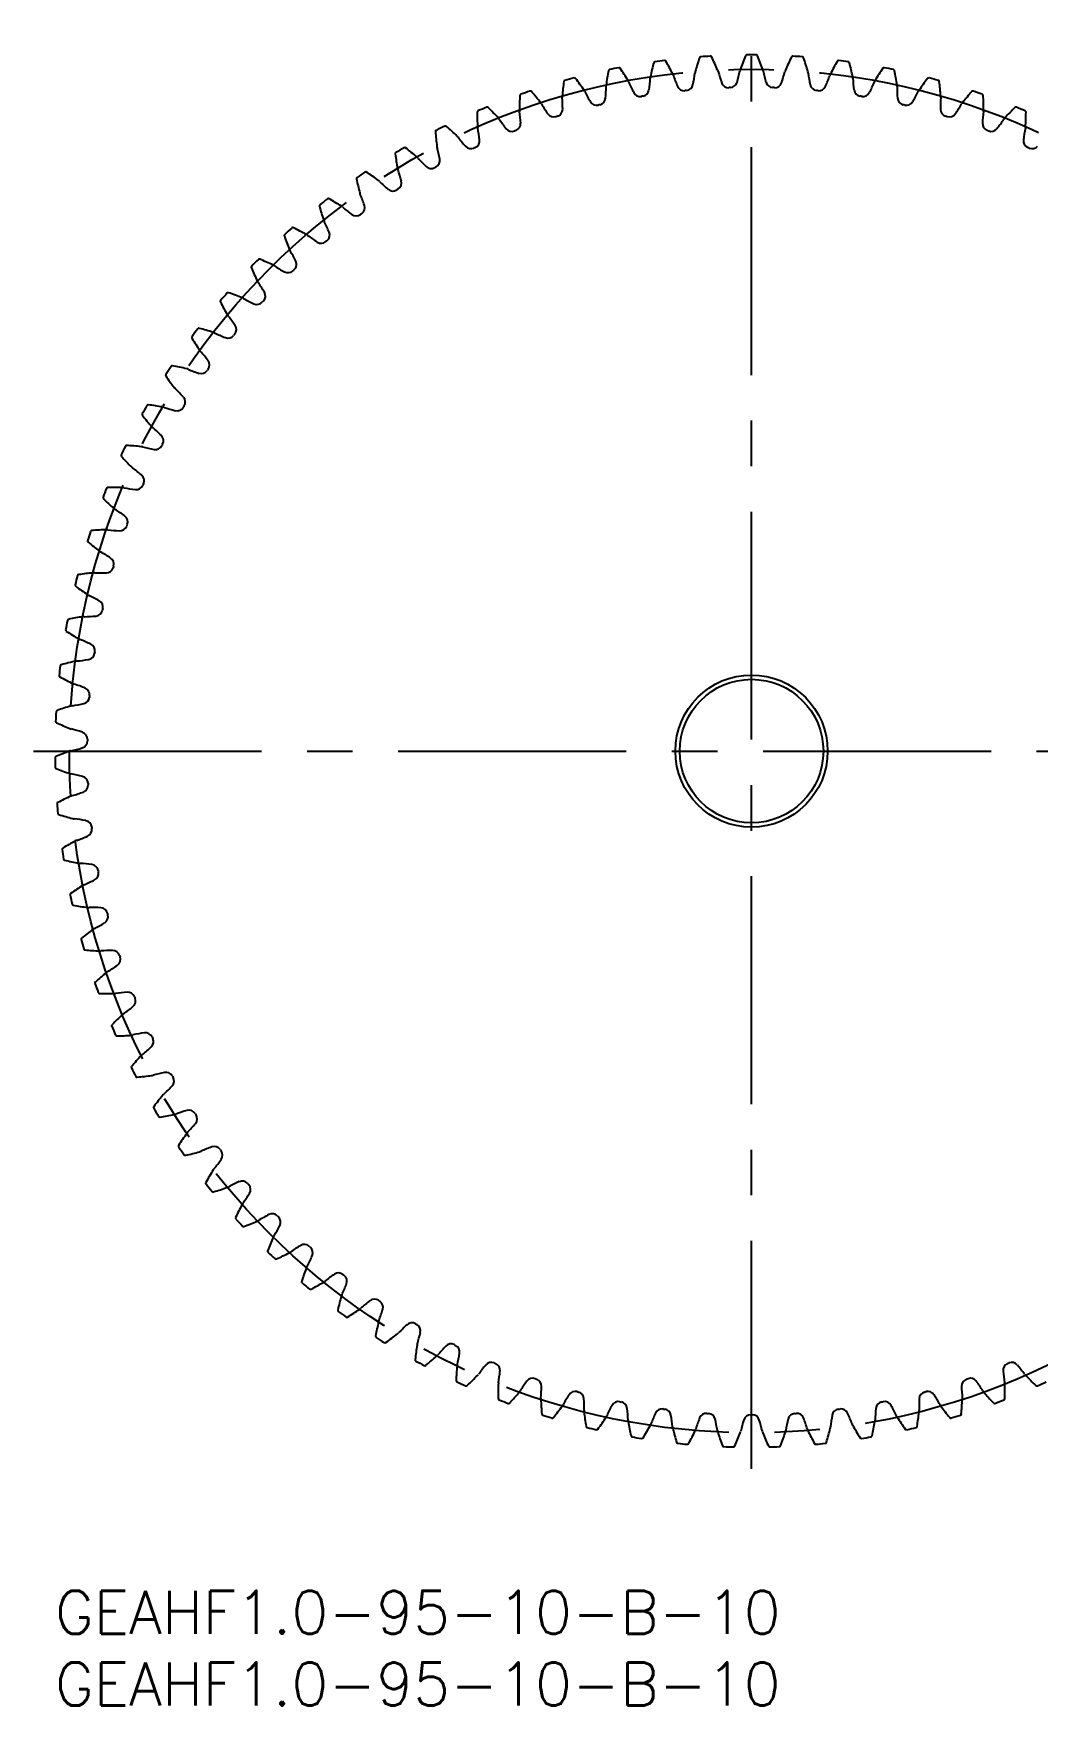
# Model space of a CAD drawing. Extents: x -2 to 138, y -8 to 108.
# Drawn here: x -1.5 to 68.4, y -8 to 108.5 of the extents above; entities that cross this region are included whole.
import ezdxf

# ---------------------------------------------------------------- set-up
doc = ezdxf.new("R2010")
doc.units = 0
doc.header["$LTSCALE"] = 0.5
doc.linetypes.add('CENTER', pattern=[50.8, 31.75, -6.35, 6.35, -6.35])
for name, color, linetype in [('MSM_CENTER', 1, 'CENTER'), ('MSM_CONTINUOUS', 7, 'CONTINUOUS'), ('MSM_PART_NUMBER', 7, 'CONTINUOUS')]:
    doc.layers.add(name, color=color, linetype=linetype)
doc.styles.get("Standard").update_dxf_attribs({"font": 'txt.shx', "height": 2, "bigfont": 'bigfont.shx'})

# ---------------------------------------------------------------- blocks, each defined once
blk = doc.blocks.new('*U3')
at = {"layer": 'MSM_PART_NUMBER'}
blk.add_text('GEAHF1.0-95-10-B-10', height=3, dxfattribs=at).set_placement((0, -8))
blk = doc.blocks.new('*U4')
at = {"layer": 'MSM_PART_NUMBER'}
blk.add_text('GEAHF1.0-95-10-B-10', height=3, dxfattribs=at).set_placement((0, -3))

msp = doc.modelspace()

# ---------------------------------------------------------------- linework, layer by layer
at = {"layer": 'MSM_CENTER'}
for p, q in [((48.5, 8.5), (48.5, 108.5)), ((-1.5, 58.5), (98.5, 58.5))]:
    msp.add_line(p, q, dxfattribs=at)
msp.add_circle((48.5, 58.5), 47.5, dxfattribs=at)
at = {"layer": 'MSM_CONTINUOUS'}
for radius in [5.3, 5]:
    msp.add_circle((48.5, 58.5), radius, dxfattribs=at)
for centre, radius, start, end in [((48.5, 58.5), 48.5, 100.9742, 101.7626), ((39.29, 106.01), 0.1, 34.0777, 100.9737), ((26.25, 97.2), 15.83, 30.4211, 34.0777), ((56.97, 102.33), 15.83, 164.8697, 168.5263), ((41.79, 106.43), 0.1, 97.9732, 164.8697), ((48.5, 58.5), 48.5, 97.1847, 97.9732), ((42.45, 106.52), 0.1, 30.2882, 97.1847), ((28.86, 98.58), 15.83, 26.6316, 30.2882), ((59.85, 101.67), 15.83, 161.0802, 164.7368), ((44.97, 106.77), 0.1, 94.1837, 161.0802), ((48.5, 58.5), 48.5, 93.3952, 94.1837), ((45.63, 106.82), 0.1, 26.4987, 93.3952), ((31.55, 99.8), 15.83, 22.8421, 26.4987), ((62.68, 100.82), 15.83, 157.2908, 160.9474), ((48.17, 106.9), 0.1, 90.3942, 157.2908), ((48.5, 58.5), 48.5, 89.6058, 90.3942), ((48.83, 106.9), 0.1, 22.7092, 89.6052), ((34.32, 100.82), 15.83, 19.0526, 22.7092), ((65.45, 99.8), 15.83, 153.5013, 157.1579), ((51.37, 106.82), 0.1, 86.6047, 153.5013), ((48.5, 58.5), 48.5, 85.8163, 86.6048), ((52.03, 106.77), 0.1, 18.9197, 85.8163), ((37.15, 101.67), 15.83, 15.2632, 18.9198), ((68.14, 98.58), 15.83, 149.7118, 153.3684), ((54.55, 106.52), 0.1, 82.8153, 149.7118), ((48.5, 58.5), 48.5, 82.0268, 82.8153), ((55.21, 106.43), 0.1, 15.1302, 82.0268), ((40.03, 102.33), 15.83, 11.4737, 15.1303), ((70.75, 97.2), 15.83, 145.9223, 149.5789), ((57.71, 106.01), 0.1, 79.0258, 145.9223), ((48.5, 58.5), 48.5, 78.2374, 79.0258), ((51.12, 103.06), 15.83, 172.4487, 176.1053), ((35.52, 105.13), 0.1, 105.5521, 172.4487), ((48.5, 58.5), 48.5, 104.7637, 105.5521), ((36.17, 105.3), 0.1, 37.8671, 104.7631), ((23.75, 95.64), 15.83, 34.2105, 37.8671), ((39.19, 104.8), 0.831, 172.3154, 179.5661), ((54.06, 102.79), 15.83, 168.6592, 172.3158), ((38.63, 105.88), 0.1, 101.7626, 168.6592), ((39.19, 104.8), 0.831, 23.1708, 30.4214), ((53.39, 110.87), 14.62, 203.1704, 206.3759), ((26.87, 106.45), 14.62, 352.5714, 355.777), ((42.27, 105.31), 0.831, 168.5259, 175.7766), ((42.27, 105.31), 0.831, 19.3813, 26.632), ((56.84, 110.44), 14.62, 199.3809, 202.5865), ((43.93, 105.03), 0.5, 275.6107, 348.782), ((30.08, 107.77), 14.62, 348.782, 351.9875), ((45.38, 105.62), 0.831, 164.7365, 171.9871), ((45.38, 105.62), 0.831, 15.5918, 22.8425), ((60.26, 109.77), 14.62, 195.5915, 198.797), ((46.89, 105.22), 0.5, 198.797, 271.9683), ((47.01, 105.23), 0.5, 271.8213, 344.9925), ((33.38, 108.88), 14.62, 344.9925, 348.198), ((48.5, 105.72), 0.831, 160.947, 168.1977), ((48.5, 105.72), 0.831, 11.8023, 19.053), ((63.62, 108.88), 14.62, 191.802, 195.0075), ((49.99, 105.23), 0.5, 195.0075, 268.1787), ((50.11, 105.22), 0.5, 268.0318, 341.203), ((36.74, 109.77), 14.62, 341.203, 344.4085), ((51.62, 105.62), 0.831, 157.1575, 164.4082), ((51.62, 105.62), 0.831, 8.0129, 15.2635), ((66.92, 107.77), 14.62, 188.0125, 191.218), ((53.07, 105.03), 0.5, 191.218, 264.3892), ((40.16, 110.44), 14.62, 337.4135, 340.6191), ((54.73, 105.31), 0.831, 153.368, 160.6187), ((54.73, 105.31), 0.831, 4.2234, 11.4741), ((70.13, 106.45), 14.62, 184.223, 187.4286), ((43.61, 110.87), 14.62, 333.6241, 336.8296), ((57.81, 104.8), 0.831, 149.5786, 156.8292), ((58.37, 105.88), 0.1, 11.3408, 78.2374), ((42.94, 102.79), 15.83, 7.6842, 11.3408), ((57.81, 104.8), 0.831, 0.4339, 7.6846), ((73.25, 95.64), 15.83, 142.1329, 145.7895), ((60.83, 105.3), 0.1, 75.2363, 142.1329), ((48.5, 58.5), 48.5, 74.4479, 75.2363), ((61.48, 105.13), 0.1, 7.5513, 74.4473), ((45.88, 103.06), 15.83, 3.8947, 7.5513), ((48.17, 103.14), 15.83, 176.2381, 179.8947), ((32.47, 104.17), 0.1, 109.3416, 176.2381), ((48.5, 58.5), 48.5, 108.5531, 109.3416), ((33.1, 104.38), 0.1, 41.6566, 108.5526), ((21.34, 93.93), 15.83, 38, 41.6566), ((36.15, 104.08), 0.831, 176.1049, 183.3555), ((20.73, 103.18), 14.62, 0.1504, 3.3559), ((36.15, 104.08), 0.831, 26.9602, 34.2109), ((49.92, 111.08), 14.62, 206.9599, 210.1654), ((37.72, 103.99), 0.5, 210.1654, 283.3367), ((37.83, 104.02), 0.5, 283.1896, 356.3609), ((23.75, 104.91), 14.62, 356.3609, 359.5664), ((40.75, 104.6), 0.5, 206.3759, 279.5472), ((48.5, 58.5), 46.25, 99.4002, 99.5472), ((40.86, 104.62), 0.5, 279.4001, 352.5714), ((43.81, 105.01), 0.5, 202.5865, 275.7577), ((48.5, 58.5), 46.25, 95.6107, 95.7577), ((48.5, 58.5), 46.25, 91.8213, 91.9682), ((48.5, 58.5), 46.25, 88.0318, 88.1787), ((48.5, 58.5), 46.25, 84.2423, 84.3893), ((53.19, 105.01), 0.5, 264.2423, 337.4135), ((56.14, 104.62), 0.5, 187.4286, 260.5998), ((48.5, 58.5), 46.25, 80.4528, 80.5998), ((56.25, 104.6), 0.5, 260.4528, 333.6241), ((73.25, 104.91), 14.62, 180.4336, 183.6391), ((59.17, 104.02), 0.5, 183.6391, 256.8103), ((59.28, 103.99), 0.5, 256.6634, 329.8346), ((47.08, 111.08), 14.62, 329.8346, 333.0401), ((60.85, 104.08), 0.831, 145.7891, 153.0398), ((76.27, 103.18), 14.62, 176.6441, 179.8496), ((60.85, 104.08), 0.831, 356.6445, 3.8951), ((75.66, 93.93), 15.83, 138.3434, 142), ((63.9, 104.38), 0.1, 71.4469, 138.3434), ((48.5, 58.5), 48.5, 70.6584, 71.4469), ((64.53, 104.17), 0.1, 3.7618, 70.6579), ((48.83, 103.14), 15.83, 0.1053, 3.7619), ((29.49, 103.01), 0.1, 113.1311, 180.0276), ((45.22, 103.02), 15.83, 180.0276, 183.6842), ((48.5, 58.5), 48.5, 112.3426, 113.1311), ((30.1, 103.27), 0.1, 45.4461, 112.3426), ((19.06, 92.06), 15.83, 41.7895, 45.4461), ((30.25, 102.05), 0.831, 34.5392, 41.7898), ((42.97, 110.81), 14.62, 214.5388, 217.7443), ((33.17, 103.16), 0.831, 179.8944, 187.145), ((17.84, 101.24), 14.62, 3.9399, 7.1454), ((33.17, 103.16), 0.831, 30.7497, 38.0004), ((46.44, 111.06), 14.62, 210.7493, 213.9549), ((34.73, 103.18), 0.5, 213.9549, 287.1261), ((48.5, 58.5), 46.25, 106.9792, 107.1261), ((34.85, 103.21), 0.5, 286.9791, 0.1504), ((48.5, 58.5), 46.25, 103.1897, 103.3366), ((48.5, 58.5), 46.25, 76.6634, 76.8103), ((62.15, 103.21), 0.5, 179.8496, 253.0208), ((48.5, 58.5), 46.25, 72.8739, 73.0208), ((62.27, 103.18), 0.5, 252.8739, 326.0451), ((50.56, 111.06), 14.62, 326.0451, 329.2507), ((63.83, 103.16), 0.831, 141.9996, 149.2503), ((79.16, 101.24), 14.62, 172.8546, 176.0601), ((63.83, 103.16), 0.831, 352.855, 0.1056), ((54.03, 110.81), 14.62, 322.2557, 325.4612), ((66.75, 102.05), 0.831, 138.2102, 145.4608), ((77.94, 92.06), 15.83, 134.5539, 138.2105), ((66.9, 103.27), 0.1, 67.6574, 134.5539), ((48.5, 58.5), 48.5, 66.8689, 67.6574), ((67.51, 103.01), 0.1, 359.9723, 66.8684), ((51.78, 103.02), 15.83, 356.3158, 359.9724), ((26.59, 101.66), 0.1, 116.9205, 183.8171), ((42.29, 102.7), 15.83, 183.8171, 187.4737), ((48.5, 58.5), 48.5, 116.1321, 116.9205), ((27.18, 101.95), 0.1, 49.2355, 116.1321), ((16.91, 90.04), 15.83, 45.5789, 49.2355), ((30.25, 102.05), 0.831, 183.6838, 190.9345), ((15.08, 99.12), 14.62, 7.7293, 10.9349), ((31.81, 102.17), 0.5, 217.7443, 290.9156), ((48.5, 58.5), 46.25, 110.7686, 110.9156), ((31.92, 102.21), 0.5, 290.7686, 3.9399), ((65.08, 102.21), 0.5, 176.0601, 249.2313), ((48.5, 58.5), 46.25, 69.0844, 69.2314), ((65.19, 102.17), 0.5, 249.0844, 322.2557), ((81.92, 99.12), 14.62, 169.0651, 172.2707), ((66.75, 102.05), 0.831, 349.0655, 356.3162), ((23.78, 100.11), 0.1, 120.71, 187.6066), ((48.5, 58.5), 48.5, 119.9216, 120.71), ((24.36, 100.45), 0.1, 53.025, 119.9216), ((14.89, 87.88), 15.83, 49.3684, 53.025), ((27.41, 100.75), 0.831, 187.4733, 194.724), ((12.47, 96.83), 14.62, 11.5188, 14.7243), ((27.41, 100.75), 0.831, 38.3287, 45.5793), ((39.53, 110.33), 14.62, 218.3283, 221.5338), ((28.96, 100.97), 0.5, 221.5338, 294.7051), ((48.5, 58.5), 46.25, 114.5581, 114.705), ((29.07, 101.02), 0.5, 294.558, 7.7293), ((67.93, 101.02), 0.5, 172.2707, 245.4419), ((48.5, 58.5), 46.25, 65.295, 65.4419), ((68.04, 100.97), 0.5, 245.295, 318.4662), ((39.38, 102.2), 15.83, 187.6066, 191.2632), ((24.66, 99.26), 0.831, 191.2628, 198.5134), ((24.66, 99.26), 0.831, 42.1181, 49.3688), ((36.12, 109.62), 14.62, 222.1178, 225.3233), ((26.2, 99.59), 0.5, 225.3233, 298.4946), ((48.5, 58.5), 46.25, 118.3476, 118.4945), ((26.3, 99.64), 0.5, 298.3476, 11.5188), ((21.09, 98.39), 0.1, 124.4995, 191.396), ((36.51, 101.5), 15.83, 191.396, 195.0526), ((48.5, 58.5), 48.5, 123.711, 124.4995), ((21.64, 98.76), 0.1, 56.8145, 123.711), ((13.03, 85.59), 15.83, 53.1579, 56.8145), ((22.02, 97.6), 0.831, 45.9076, 53.1583), ((32.77, 108.69), 14.62, 225.9072, 229.1128), ((10.02, 94.36), 14.62, 15.3083, 18.5138), ((23.63, 98.09), 0.5, 302.1371, 15.3083), ((48.5, 58.5), 48.5, 127.5005, 128.289), ((19.04, 96.9), 0.1, 60.604, 127.5005), ((11.31, 83.19), 15.83, 56.9474, 60.604), ((22.02, 97.6), 0.831, 195.0523, 202.3029), ((7.73, 91.74), 14.62, 19.0978, 22.3033), ((23.53, 98.02), 0.5, 229.1128, 302.2839), ((48.5, 58.5), 46.25, 122.1371, 122.284), ((18.51, 96.49), 0.1, 128.289, 195.1855), ((33.69, 100.61), 15.83, 195.1855, 198.8421), ((19.5, 95.77), 0.831, 49.6971, 56.9477), ((29.49, 107.54), 14.62, 229.6967, 232.9022), ((20.97, 96.29), 0.5, 232.9022, 306.0734), ((48.5, 58.5), 46.25, 125.9265, 126.0735), ((21.07, 96.36), 0.5, 305.9265, 19.0978), ((16.06, 94.42), 0.1, 132.0784, 198.975), ((30.94, 99.54), 15.83, 198.975, 202.6316), ((48.5, 58.5), 48.5, 131.29, 132.0784), ((16.56, 94.87), 0.1, 64.3934, 131.29), ((9.76, 80.68), 15.83, 60.7368, 64.3934), ((17.1, 93.77), 0.831, 53.4866, 60.7372), ((26.29, 106.18), 14.62, 233.4862, 236.6917), ((19.5, 95.77), 0.831, 198.8417, 206.0924), ((5.62, 88.97), 14.62, 22.8872, 26.0928), ((18.63, 94.46), 0.5, 309.716, 22.8872), ((17.1, 93.77), 0.831, 202.6312, 209.8819), ((3.7, 86.07), 14.62, 26.6767, 29.8822), ((18.54, 94.38), 0.5, 236.6917, 309.8629), ((48.5, 58.5), 46.25, 129.716, 129.8629), ((13.76, 92.2), 0.1, 135.8679, 202.7645), ((28.27, 98.29), 15.83, 202.7645, 206.4211), ((48.5, 58.5), 48.5, 135.0795, 135.8679), ((14.23, 92.68), 0.1, 68.1829, 135.0795), ((8.38, 78.07), 15.83, 64.5263, 68.1829), ((14.83, 91.61), 0.831, 57.276, 64.5267), ((23.18, 104.61), 14.62, 237.2757, 240.4812), ((48.5, 58.5), 46.25, 133.5055, 133.6524), ((16.32, 92.41), 0.5, 313.5055, 26.6767), ((14.83, 91.61), 0.831, 206.4207, 213.6713), ((1.98, 83.05), 14.62, 30.4662, 33.6717), ((16.23, 92.33), 0.5, 240.4812, 313.6524), ((11.61, 89.83), 0.1, 139.6574, 206.5539), ((25.68, 96.87), 15.83, 206.5539, 210.2105), ((48.5, 58.5), 48.5, 138.8689, 139.6574), ((12.04, 90.34), 0.1, 71.9724, 138.8689), ((7.18, 75.38), 15.83, 68.3158, 71.9724), ((12.72, 89.32), 0.831, 61.0655, 68.3162), ((20.19, 102.83), 14.62, 241.0651, 244.2707), ((14.06, 90.12), 0.5, 244.2707, 317.4418), ((48.5, 58.5), 46.25, 137.295, 137.4419), ((14.15, 90.21), 0.5, 317.295, 30.4662), ((12.72, 89.32), 0.831, 210.2102, 217.4608), ((0.46, 79.92), 14.62, 34.2557, 37.4612), ((9.62, 87.33), 0.1, 143.4469, 210.3434), ((48.5, 58.5), 48.5, 142.6584, 143.4469), ((10.02, 87.86), 0.1, 75.7619, 142.6584), ((6.15, 72.61), 15.83, 72.1053, 75.7619), ((10.76, 86.88), 0.831, 64.855, 72.1056), ((17.32, 100.87), 14.62, 244.8546, 248.0601), ((12.05, 87.77), 0.5, 248.0601, 321.2313), ((48.5, 58.5), 46.25, 141.0844, 141.2314), ((12.13, 87.87), 0.5, 321.0844, 34.2557), ((23.2, 95.27), 15.83, 210.3434, 214), ((10.76, 86.88), 0.831, 213.9996, 221.2503), ((-0.85, 76.7), 14.62, 38.0451, 41.2507), ((48.5, 58.5), 48.5, 146.4479, 147.2363), ((8.16, 85.25), 0.1, 79.5513, 146.4479), ((5.31, 69.78), 15.83, 75.8947, 79.5513), ((8.97, 84.33), 0.831, 68.6445, 75.8951), ((14.59, 98.71), 14.62, 248.6441, 251.8496), ((48.5, 58.5), 46.25, 144.8739, 145.0208), ((10.26, 85.4), 0.5, 324.8739, 38.0451), ((7.8, 84.69), 0.1, 147.2363, 214.1329), ((20.82, 93.52), 15.83, 214.1329, 217.7895), ((10.19, 85.3), 0.5, 251.8496, 325.0208), ((8.97, 84.33), 0.831, 217.7891, 225.0398), ((-1.95, 73.4), 14.62, 41.8346, 45.0401), ((8.57, 82.81), 0.5, 328.6634, 41.8346), ((6.16, 81.95), 0.1, 151.0258, 217.9223), ((48.5, 58.5), 48.5, 150.2374, 151.0258), ((18.57, 91.62), 15.83, 217.9223, 221.5789), ((6.48, 82.53), 0.1, 83.3408, 150.2368), ((4.66, 66.9), 15.83, 79.6842, 83.3408), ((7.35, 81.66), 0.831, 72.4339, 79.6846), ((12.01, 96.38), 14.62, 252.4336, 255.6391), ((8.51, 82.71), 0.5, 255.6391, 328.8103), ((48.5, 58.5), 46.25, 148.6634, 148.8103), ((7.35, 81.66), 0.831, 221.5786, 228.8292), ((-2.82, 70.03), 14.62, 45.6241, 48.8296), ((7.05, 80.12), 0.5, 332.4528, 45.6241), ((48.5, 58.5), 48.5, 154.0268, 154.8153), ((4.99, 79.7), 0.1, 87.1303, 154.0263), ((4.2, 63.98), 15.83, 83.4737, 87.1303), ((5.91, 78.89), 0.831, 76.2234, 83.4741), ((9.58, 93.89), 14.62, 256.223, 259.4286), ((6.99, 80.01), 0.5, 259.4286, 332.5997), ((48.5, 58.5), 46.25, 152.4528, 152.5998), ((4.7, 79.1), 0.1, 154.8153, 221.7118), ((16.45, 89.56), 15.83, 221.7118, 225.3684), ((5.91, 78.89), 0.831, 225.368, 232.6187), ((-3.47, 66.61), 14.62, 49.4135, 52.6191), ((5.66, 77.22), 0.5, 263.218, 336.3892), ((5.71, 77.33), 0.5, 336.2423, 49.4135), ((48.5, 58.5), 46.25, 156.2423, 156.3893), ((48.5, 58.5), 48.5, 157.8163, 158.6048), ((3.44, 76.16), 0.1, 158.6048, 225.5013), ((14.46, 87.38), 15.83, 225.5013, 229.1579), ((3.68, 76.77), 0.1, 90.9198, 157.8158), ((3.94, 61.04), 15.83, 87.2632, 90.9198), ((4.65, 76.03), 0.831, 80.0129, 87.2635), ((7.33, 91.24), 14.62, 260.0125, 263.218), ((4.65, 76.03), 0.831, 229.1575, 236.4082), ((-3.89, 63.16), 14.62, 53.203, 56.4085), ((4.56, 74.47), 0.5, 340.0318, 53.203), ((48.5, 58.5), 48.5, 161.6058, 162.3942), ((2.57, 73.77), 0.1, 94.7092, 161.6058), ((3.86, 58.09), 15.83, 91.0526, 94.7092), ((3.59, 73.09), 0.831, 83.8023, 91.053), ((5.26, 88.45), 14.62, 263.802, 267.0075), ((4.52, 74.35), 0.5, 267.0075, 340.1787), ((48.5, 58.5), 46.25, 160.0318, 160.1787), ((2.37, 73.14), 0.1, 162.3942, 229.2908), ((12.63, 85.07), 15.83, 229.2908, 232.9474), ((3.59, 73.09), 0.831, 232.947, 240.1977), ((-4.09, 59.69), 14.62, 56.9925, 60.198), ((3.57, 71.41), 0.5, 270.797, 343.9682), ((3.6, 71.53), 0.5, 343.8212, 56.9925), ((48.5, 58.5), 46.25, 163.8213, 163.9682), ((48.5, 58.5), 48.5, 165.3952, 166.1837), ((1.5, 70.06), 0.1, 166.1837, 233.0802), ((10.95, 82.64), 15.83, 233.0802, 236.7368), ((1.66, 70.7), 0.1, 98.4987, 165.3947), ((3.99, 55.14), 15.83, 94.8421, 98.4987), ((2.72, 70.09), 0.831, 87.5918, 94.8425), ((3.37, 85.53), 14.62, 267.5915, 270.797), ((2.72, 70.09), 0.831, 236.7365, 243.9871), ((-4.05, 56.21), 14.62, 60.782, 63.9875), ((2.84, 68.53), 0.5, 347.6107, 60.782), ((48.5, 58.5), 48.5, 169.1847, 169.9732), ((0.96, 67.58), 0.1, 102.2882, 169.1847), ((4.31, 52.21), 15.83, 98.6316, 102.2882), ((2.06, 67.04), 0.831, 91.3813, 98.632), ((1.68, 82.48), 14.62, 271.3809, 274.5865), ((2.81, 68.41), 0.5, 274.5865, 347.7576), ((48.5, 58.5), 46.25, 167.6107, 167.7577), ((0.84, 66.93), 0.1, 169.9732, 236.8697), ((9.44, 80.1), 15.83, 236.8697, 240.5263), ((2.06, 67.04), 0.831, 240.5259, 247.7766), ((-3.79, 52.74), 14.62, 64.5714, 67.777), ((2.26, 65.37), 0.5, 278.3759, 351.5471), ((2.28, 65.49), 0.5, 351.4002, 64.5714), ((48.5, 58.5), 46.25, 171.4002, 171.5472), ((48.5, 58.5), 48.5, 172.9742, 173.7626), ((0.46, 64.42), 0.1, 106.0777, 172.9742), ((4.82, 49.3), 15.83, 102.4211, 106.0777), ((1.59, 63.95), 0.831, 95.1708, 102.4214), ((0.2, 79.34), 14.62, 275.1704, 278.3759), ((0.39, 63.76), 0.1, 173.7626, 240.6592), ((8.1, 77.47), 15.83, 240.6592, 244.3158), ((1.59, 63.95), 0.831, 244.3154, 251.5661), ((-3.29, 49.3), 14.62, 68.3609, 71.5664), ((-1.07, 76.1), 14.62, 278.9599, 282.1654), ((1.9, 62.3), 0.5, 282.1654, 355.3366), ((1.91, 62.42), 0.5, 355.1896, 68.3609), ((48.5, 58.5), 46.25, 175.1897, 175.3366), ((48.5, 58.5), 48.5, 176.7637, 177.5521), ((0.18, 61.23), 0.1, 109.8671, 176.7637), ((5.52, 46.44), 15.83, 106.2105, 109.8671), ((1.34, 60.84), 0.831, 98.9602, 106.2109), ((0.14, 60.57), 0.1, 177.5521, 244.4487), ((6.93, 74.76), 15.83, 244.4487, 248.1053), ((1.34, 60.84), 0.831, 248.1049, 255.3555), ((-2.57, 45.9), 14.62, 72.1504, 75.3559), ((1.76, 59.33), 0.5, 358.9792, 72.1504), ((6.42, 43.62), 15.83, 110, 113.6566), ((1.28, 57.72), 0.831, 102.7497, 110.0004), ((-2.12, 72.78), 14.62, 282.7493, 285.9549), ((1.76, 59.21), 0.5, 285.9549, 359.1261), ((48.5, 58.5), 46.25, 178.9792, 179.1261), ((0.1, 58.03), 0.1, 113.6566, 180.5531), ((48.5, 58.5), 48.5, 180.5531, 181.3416), ((0.11, 57.37), 0.1, 181.3416, 248.2381), ((5.95, 71.98), 15.83, 248.2381, 251.8947), ((1.28, 57.72), 0.831, 251.8944, 259.145), ((-1.62, 42.55), 14.62, 75.9399, 79.1454), ((1.8, 56.24), 0.5, 2.7686, 75.9399), ((1.81, 56.12), 0.5, 289.7443, 2.9155), ((48.5, 58.5), 46.25, 182.7686, 182.9156), ((0.24, 54.84), 0.1, 117.4461, 184.3426), ((48.5, 58.5), 48.5, 184.3426, 185.1311), ((7.49, 40.87), 15.83, 113.7895, 117.4461), ((1.44, 54.6), 0.831, 106.5392, 113.7898), ((-2.96, 69.41), 14.62, 286.5388, 289.7443), ((0.29, 54.17), 0.1, 185.1311, 252.0276), ((5.15, 69.14), 15.83, 252.0276, 255.6842), ((1.44, 54.6), 0.831, 255.6838, 262.9345), ((-0.46, 39.27), 14.62, 79.7293, 82.9349), ((2.06, 53.16), 0.5, 6.5581, 79.7293), ((-3.57, 65.98), 14.62, 290.3283, 293.5338), ((2.07, 53.04), 0.5, 293.5338, 6.705), ((48.5, 58.5), 46.25, 186.5581, 186.705), ((0.59, 51.65), 0.1, 121.2355, 188.1321), ((48.5, 58.5), 48.5, 188.1321, 188.9205), ((8.75, 38.2), 15.83, 117.5789, 121.2355), ((1.8, 51.5), 0.831, 110.3287, 117.5793), ((0.69, 50.99), 0.1, 188.9205, 255.8171), ((4.54, 66.25), 15.83, 255.8171, 259.4737), ((1.8, 51.5), 0.831, 259.4733, 266.724), ((0.92, 36.08), 14.62, 83.5188, 86.7243), ((2.51, 50.1), 0.5, 10.3476, 83.5188), ((48.5, 58.5), 46.25, 190.3476, 190.4945), ((10.17, 35.62), 15.83, 121.3684, 125.025), ((2.36, 48.43), 0.831, 114.1181, 121.3688), ((-3.95, 62.53), 14.62, 294.1178, 297.3233), ((2.53, 49.98), 0.5, 297.3233, 10.4945), ((1.14, 48.5), 0.1, 125.025, 191.9216), ((48.5, 58.5), 48.5, 191.9216, 192.71), ((1.29, 47.85), 0.1, 192.71, 259.6066), ((4.12, 63.33), 15.83, 259.6066, 263.2632), ((2.36, 48.43), 0.831, 263.2628, 270.5134), ((2.5, 32.98), 14.62, 87.3083, 90.5138), ((3.17, 47.08), 0.5, 14.1371, 87.3083), ((3.2, 46.97), 0.5, 301.1128, 14.2839), ((48.5, 58.5), 46.25, 194.1371, 194.284), ((1.91, 45.39), 0.1, 128.8145, 195.711), ((11.77, 33.13), 15.83, 125.1579, 128.8145), ((3.13, 45.4), 0.831, 117.9076, 125.1583), ((-4.1, 59.05), 14.62, 297.9072, 301.1128), ((48.5, 58.5), 48.5, 195.711, 196.4995), ((2.09, 44.75), 0.1, 196.4995, 263.396), ((3.9, 60.38), 15.83, 263.396, 267.0526), ((3.13, 45.4), 0.831, 267.0523, 274.3029), ((4.29, 30), 14.62, 91.0978, 94.3033), ((4.02, 44.11), 0.5, 17.9265, 91.0978), ((4.1, 42.43), 0.831, 121.6971, 128.9477), ((-4.02, 55.57), 14.62, 301.6967, 304.9022), ((4.06, 44), 0.5, 304.9022, 18.0734), ((48.5, 58.5), 46.25, 197.9265, 198.0735), ((2.88, 42.34), 0.1, 132.6039, 199.5005), ((48.5, 58.5), 48.5, 199.5005, 200.289), ((13.53, 30.76), 15.83, 128.9474, 132.604), ((3.1, 41.72), 0.1, 200.289, 267.1855), ((3.88, 57.43), 15.83, 267.1855, 270.8421), ((4.1, 42.43), 0.831, 270.8417, 278.0924), ((6.27, 27.14), 14.62, 94.8872, 98.0928), ((5.07, 41.2), 0.5, 21.7159, 94.8872), ((5.11, 41.09), 0.5, 308.6917, 21.8629), ((48.5, 58.5), 46.25, 201.716, 201.8629), ((15.44, 28.51), 15.83, 132.7368, 136.3934), ((5.26, 39.53), 0.831, 125.4866, 132.7372), ((-3.71, 52.11), 14.62, 305.4862, 308.6917), ((4.04, 39.36), 0.1, 136.3934, 203.29), ((48.5, 58.5), 48.5, 203.29, 204.0784), ((4.31, 38.75), 0.1, 204.0784, 270.975), ((4.04, 54.48), 15.83, 270.975, 274.6316), ((5.26, 39.53), 0.831, 274.6312, 281.8819), ((8.44, 24.42), 14.62, 98.6767, 101.8822), ((6.31, 38.37), 0.5, 25.5055, 98.6767), ((6.36, 38.26), 0.5, 312.4812, 25.6524), ((48.5, 58.5), 46.25, 205.5055, 205.6524), ((17.49, 26.39), 15.83, 136.5263, 140.1829), ((6.6, 36.71), 0.831, 129.276, 136.5267), ((-3.17, 48.67), 14.62, 309.2757, 312.4812), ((5.41, 36.47), 0.1, 140.1829, 207.0795), ((48.5, 58.5), 48.5, 207.0795, 207.8679), ((7.73, 35.62), 0.5, 29.295, 102.4662), ((5.71, 35.88), 0.1, 207.8679, 274.7645), ((4.41, 51.56), 15.83, 274.7645, 278.4211), ((6.6, 36.71), 0.831, 278.4207, 285.6713), ((10.78, 21.84), 14.62, 102.4662, 105.6717), ((-2.41, 45.28), 14.62, 313.0651, 316.2707), ((7.79, 35.52), 0.5, 316.2707, 29.4418), ((48.5, 58.5), 46.25, 209.295, 209.4419), ((19.68, 24.41), 15.83, 140.3158, 143.9724), ((8.13, 33.99), 0.831, 133.0655, 140.3162), ((6.96, 33.67), 0.1, 143.9724, 210.8684), ((48.5, 58.5), 48.5, 210.8689, 211.6574), ((7.3, 33.1), 0.1, 211.6574, 278.5539), ((4.96, 48.66), 15.83, 278.5539, 282.2105), ((8.13, 33.99), 0.831, 282.2102, 289.4608), ((13.28, 19.43), 14.62, 106.2557, 109.4612), ((9.33, 32.98), 0.5, 33.0844, 106.2557), ((48.5, 58.5), 46.25, 213.0844, 213.2314), ((9.4, 32.88), 0.5, 320.0601, 33.2313), ((22, 22.58), 15.83, 144.1053, 147.7619), ((9.84, 31.38), 0.831, 136.855, 144.1056), ((-1.43, 41.94), 14.62, 316.8546, 320.0601), ((8.69, 30.98), 0.1, 147.7618, 214.6579), ((48.5, 58.5), 48.5, 214.6584, 215.4469), ((9.07, 30.43), 0.1, 215.4469, 282.3434), ((5.71, 45.8), 15.83, 282.3434, 286), ((9.84, 31.38), 0.831, 285.9996, 293.2503), ((15.94, 17.19), 14.62, 110.0451, 113.2507), ((11.1, 30.45), 0.5, 36.8739, 110.0451), ((48.5, 58.5), 46.25, 216.8739, 217.0208), ((11.17, 30.35), 0.5, 323.8496, 37.0208), ((24.43, 20.91), 15.83, 147.8947, 151.5513), ((11.72, 28.88), 0.831, 140.6445, 147.8951), ((-0.22, 38.68), 14.62, 320.6441, 323.8496), ((10.59, 28.4), 0.1, 151.5513, 218.4473), ((48.5, 58.5), 48.5, 218.4479, 219.2363), ((6.64, 43), 15.83, 286.1329, 289.7895), ((11.72, 28.88), 0.831, 289.7891, 297.0398), ((18.74, 15.13), 14.62, 113.8346, 117.0401), ((13.04, 28.04), 0.5, 40.6634, 113.8346), ((48.5, 58.5), 46.25, 220.6634, 220.8103), ((13.12, 27.95), 0.5, 327.6391, 40.8103), ((11.01, 27.89), 0.1, 219.2363, 286.1329), ((26.96, 19.4), 15.83, 151.6842, 155.3408), ((13.76, 26.52), 0.831, 144.4339, 151.6846), ((1.19, 35.5), 14.62, 324.4336, 327.6391), ((12.67, 25.97), 0.1, 155.3408, 222.2368), ((48.5, 58.5), 48.5, 222.2374, 223.0258), ((7.76, 40.27), 15.83, 289.9223, 293.5789), ((13.76, 26.52), 0.831, 293.5786, 300.8292), ((21.67, 13.25), 14.62, 117.6241, 120.8296), ((15.13, 25.76), 0.5, 44.4528, 117.6241), ((48.5, 58.5), 46.25, 224.4528, 224.5998), ((15.21, 25.67), 0.5, 331.4286, 44.5998), ((13.12, 25.48), 0.1, 223.0258, 289.9223), ((29.6, 18.06), 15.83, 155.4737, 159.1303), ((15.95, 24.29), 0.831, 148.2234, 155.4741), ((2.82, 32.43), 14.62, 328.223, 331.4286), ((14.89, 23.67), 0.1, 159.1303, 226.0263), ((48.5, 58.5), 48.5, 226.0268, 226.8153), ((9.05, 37.61), 15.83, 293.7118, 297.3684), ((15.95, 24.29), 0.831, 297.368, 304.6187), ((24.72, 11.58), 14.62, 121.4135, 124.6191), ((17.37, 23.63), 0.5, 48.2423, 121.4135), ((4.64, 29.46), 14.62, 332.0125, 335.218), ((48.5, 58.5), 46.25, 228.2423, 228.3893), ((17.45, 23.55), 0.5, 335.218, 48.3893), ((15.38, 23.21), 0.1, 226.8153, 293.7118), ((32.31, 16.9), 15.83, 159.2632, 162.9198), ((18.28, 22.21), 0.831, 152.0129, 159.2635), ((19.74, 21.64), 0.5, 52.0318, 125.203), ((17.27, 21.52), 0.1, 162.9197, 229.8158), ((48.5, 58.5), 48.5, 229.8163, 230.6048), ((17.78, 21.1), 0.1, 230.6048, 297.5013), ((10.52, 35.05), 15.83, 297.5013, 301.1579), ((18.28, 22.21), 0.831, 301.1575, 308.4082), ((27.88, 10.11), 14.62, 125.203, 128.4085), ((6.65, 26.63), 14.62, 335.802, 339.0075), ((48.5, 58.5), 46.25, 232.0318, 232.1787), ((19.83, 21.57), 0.5, 339.0075, 52.1788), ((35.09, 15.92), 15.83, 163.0526, 166.7092), ((20.74, 20.3), 0.831, 155.8023, 163.053), ((31.12, 8.85), 14.62, 128.9925, 132.198), ((22.24, 19.82), 0.5, 55.8213, 128.9925), ((48.5, 58.5), 46.25, 235.8213, 235.9682), ((22.34, 19.76), 0.5, 342.797, 55.9682), ((19.78, 19.54), 0.1, 166.7092, 233.6052), ((48.5, 58.5), 48.5, 233.6058, 234.3942), ((20.32, 19.15), 0.1, 234.3942, 301.2908), ((12.15, 32.59), 15.83, 301.2908, 304.9474), ((20.74, 20.3), 0.831, 304.947, 312.1977), ((37.94, 15.13), 15.83, 166.8421, 170.4987), ((23.33, 18.55), 0.831, 159.5918, 166.8425), ((8.85, 23.93), 14.62, 339.5915, 342.797), ((24.85, 18.17), 0.5, 59.6107, 132.782), ((22.42, 17.73), 0.1, 170.4987, 237.3947), ((48.5, 58.5), 48.5, 237.3952, 238.1837), ((13.94, 30.25), 15.83, 305.0802, 308.7368), ((23.33, 18.55), 0.831, 308.7365, 315.9871), ((34.44, 7.81), 14.62, 132.782, 135.9875), ((48.5, 58.5), 46.25, 239.6107, 239.7577), ((24.95, 18.11), 0.5, 346.5865, 59.7577), ((11.22, 21.39), 14.62, 343.3809, 346.5865), ((22.98, 17.37), 0.1, 238.1837, 305.0802), ((40.83, 14.53), 15.83, 170.6316, 174.2882), ((26.02, 16.97), 0.831, 163.3813, 170.632), ((15.88, 28.03), 15.83, 308.8697, 312.5263), ((26.02, 16.97), 0.831, 312.5259, 319.7766), ((37.82, 6.99), 14.62, 136.5714, 139.777), ((27.57, 16.7), 0.5, 63.4001, 136.5714), ((48.5, 58.5), 46.25, 243.4002, 243.5472), ((27.67, 16.64), 0.5, 350.3759, 63.5472), ((13.76, 19), 14.62, 347.1704, 350.3759), ((25.17, 16.09), 0.1, 174.2881, 241.1842), ((48.5, 58.5), 48.5, 241.1847, 241.9732), ((25.76, 15.78), 0.1, 241.9732, 308.8697), ((43.75, 14.12), 15.83, 174.4211, 178.0777), ((28.82, 15.57), 0.831, 167.1708, 174.4214), ((41.25, 6.4), 14.62, 140.3609, 143.5664), ((30.38, 15.41), 0.5, 67.1896, 140.3609), ((48.5, 58.5), 46.25, 247.1897, 247.3366), ((30.49, 15.36), 0.5, 354.1654, 67.3367), ((16.44, 16.79), 14.62, 350.9599, 354.1654), ((66.51, 15.36), 0.5, 112.6633, 185.8346), ((80.56, 16.79), 14.62, 185.8346, 189.0401), ((48.5, 58.5), 46.25, 292.6634, 292.8103), ((66.62, 15.41), 0.5, 39.6391, 112.8103), ((55.75, 6.4), 14.62, 36.4336, 39.6391), ((28.03, 14.64), 0.1, 178.0776, 244.9742), ((48.5, 58.5), 48.5, 244.9742, 245.7626), ((28.63, 14.37), 0.1, 245.7626, 312.6592), ((17.97, 25.94), 15.83, 312.6592, 316.3158), ((28.82, 15.57), 0.831, 316.3154, 323.5661), ((46.69, 13.9), 15.83, 178.2105, 181.8671), ((31.7, 14.37), 0.831, 170.9602, 178.2109), ((44.7, 6.04), 14.62, 144.1504, 147.3559), ((33.26, 14.3), 0.5, 70.9791, 144.1504), ((48.5, 58.5), 46.25, 250.9792, 251.1261), ((33.38, 14.26), 0.5, 357.9549, 71.1261), ((19.27, 14.77), 14.62, 354.7493, 357.9549), ((63.62, 14.26), 0.5, 108.8738, 182.0451), ((77.73, 14.77), 14.62, 182.0451, 185.2507), ((48.5, 58.5), 46.25, 288.8739, 289.0208), ((63.74, 14.3), 0.5, 35.8496, 109.0209), ((52.3, 6.04), 14.62, 32.6441, 35.8496), ((65.3, 14.37), 0.831, 1.7891, 9.0398), ((50.31, 13.9), 15.83, 358.1329, 1.7895), ((68.18, 15.57), 0.831, 216.4339, 223.6846), ((79.03, 25.94), 15.83, 223.6842, 227.3408), ((68.37, 14.37), 0.1, 227.3408, 294.2374), ((48.5, 58.5), 48.5, 294.2374, 295.0258), ((30.97, 13.39), 0.1, 181.8671, 248.7631), ((48.5, 58.5), 48.5, 248.7637, 249.5521), ((31.59, 13.15), 0.1, 249.5521, 316.4487), ((20.19, 23.99), 15.83, 316.4487, 320.1053), ((31.7, 14.37), 0.831, 320.1049, 327.3555), ((34.65, 13.35), 0.831, 174.7497, 182.0004), ((49.65, 13.88), 15.83, 182, 185.6566), ((22.53, 22.19), 15.83, 320.2381, 323.8947), ((34.65, 13.35), 0.831, 323.8944, 331.145), ((48.18, 5.9), 14.62, 147.9399, 151.1454), ((36.22, 13.39), 0.5, 74.7686, 147.9399), ((48.5, 58.5), 46.25, 254.7686, 254.9156), ((36.33, 13.36), 0.5, 1.7443, 74.9156), ((22.22, 12.93), 14.62, 358.5388, 1.7443), ((51.66, 5.99), 14.62, 151.7293, 154.9349), ((39.23, 12.68), 0.5, 78.5581, 151.7293), ((48.5, 58.5), 46.25, 258.5581, 258.705), ((39.34, 12.66), 0.5, 5.5338, 78.7051), ((57.66, 12.66), 0.5, 101.295, 174.4662), ((48.5, 58.5), 46.25, 281.295, 281.4419), ((57.77, 12.68), 0.5, 28.2707, 101.4419), ((45.34, 5.99), 14.62, 25.0651, 28.2707), ((74.78, 12.93), 14.62, 178.2557, 181.4612), ((60.67, 13.36), 0.5, 105.0843, 178.2557), ((48.5, 58.5), 46.25, 285.0844, 285.2314), ((60.78, 13.39), 0.5, 32.0601, 105.2314), ((48.82, 5.9), 14.62, 28.8546, 32.0601), ((62.35, 13.35), 0.831, 208.855, 216.1056), ((74.47, 22.19), 15.83, 216.1053, 219.7619), ((47.35, 13.88), 15.83, 354.3434, 358), ((62.35, 13.35), 0.831, 357.9996, 5.2503), ((65.3, 14.37), 0.831, 212.6445, 219.8951), ((76.81, 23.99), 15.83, 219.8947, 223.5513), ((65.41, 13.15), 0.1, 223.5513, 290.4473), ((48.5, 58.5), 48.5, 290.4479, 291.2363), ((66.03, 13.39), 0.1, 291.2363, 358.1329), ((33.99, 12.33), 0.1, 185.6566, 252.5531), ((48.5, 58.5), 48.5, 252.5531, 253.3416), ((34.63, 12.13), 0.1, 253.3416, 320.2381), ((37.67, 12.54), 0.831, 178.5392, 185.7898), ((52.59, 14.05), 15.83, 185.7895, 189.4461), ((24.99, 20.56), 15.83, 324.0276, 327.6842), ((37.67, 12.54), 0.831, 327.6838, 334.9345), ((25.29, 11.29), 14.62, 2.3283, 5.5338), ((40.73, 11.92), 0.831, 182.3287, 189.5793), ((55.52, 14.42), 15.83, 189.5789, 193.2355), ((55.12, 6.32), 14.62, 155.5188, 158.7243), ((42.27, 12.17), 0.5, 82.3475, 155.5188), ((48.5, 58.5), 46.25, 262.3476, 262.4945), ((42.39, 12.15), 0.5, 9.3233, 82.4946), ((28.46, 9.86), 14.62, 6.1178, 9.3233), ((58.56, 6.87), 14.62, 159.3083, 162.5138), ((45.35, 11.86), 0.5, 86.137, 159.3083), ((48.5, 58.5), 46.25, 266.1371, 266.284), ((45.47, 11.85), 0.5, 13.1128, 86.284), ((31.72, 8.65), 14.62, 9.9072, 13.1128), ((61.95, 7.65), 14.62, 163.0978, 166.3033), ((48.44, 11.75), 0.5, 89.9265, 163.0978), ((48.5, 58.5), 46.25, 269.9265, 270.0735), ((48.56, 11.75), 0.5, 16.9022, 90.0735), ((35.05, 7.65), 14.62, 13.6967, 16.9022), ((65.28, 8.65), 14.62, 166.8872, 170.0928), ((51.53, 11.85), 0.5, 93.7159, 166.8872), ((48.5, 58.5), 46.25, 273.716, 273.8629), ((51.65, 11.86), 0.5, 20.6917, 93.863), ((38.44, 6.87), 14.62, 17.4862, 20.6917), ((68.54, 9.86), 14.62, 170.6767, 173.8822), ((54.61, 12.15), 0.5, 97.5054, 170.6767), ((48.5, 58.5), 46.25, 277.5055, 277.6524), ((54.73, 12.17), 0.5, 24.4812, 97.6525), ((41.88, 6.32), 14.62, 21.2757, 24.4812), ((41.48, 14.42), 15.83, 346.7645, 350.4211), ((56.27, 11.92), 0.831, 350.4207, 357.6713), ((71.71, 11.29), 14.62, 174.4662, 177.6717), ((59.33, 12.54), 0.831, 205.0655, 212.3162), ((72.01, 20.56), 15.83, 212.3158, 215.9724), ((44.41, 14.05), 15.83, 350.5539, 354.2105), ((59.33, 12.54), 0.831, 354.2102, 1.4608), ((62.37, 12.13), 0.1, 219.7618, 286.6579), ((48.5, 58.5), 48.5, 286.6584, 287.4469), ((63.01, 12.33), 0.1, 287.4469, 354.3434), ((37.07, 11.47), 0.1, 189.446, 256.3421), ((48.5, 58.5), 48.5, 256.3426, 257.1311), ((37.72, 11.32), 0.1, 257.1311, 324.0276), ((40.21, 10.82), 0.1, 193.2355, 260.1315), ((48.5, 58.5), 48.5, 260.1321, 260.9205), ((40.86, 10.71), 0.1, 260.9205, 327.8171), ((27.55, 19.09), 15.83, 327.8171, 331.4737), ((40.73, 11.92), 0.831, 331.4733, 338.724), ((43.82, 11.51), 0.831, 186.1181, 193.3688), ((58.42, 14.98), 15.83, 193.3684, 197.025), ((30.2, 17.79), 15.83, 331.6066, 335.2632), ((43.82, 11.51), 0.831, 335.2628, 342.5134), ((46.94, 11.3), 0.831, 189.9076, 197.1583), ((61.27, 15.73), 15.83, 197.1579, 200.8145), ((32.93, 16.67), 15.83, 335.396, 339.0526), ((46.94, 11.3), 0.831, 339.0523, 346.3029), ((50.06, 11.3), 0.831, 193.6971, 200.9477), ((64.07, 16.67), 15.83, 200.9474, 204.604), ((35.73, 15.73), 15.83, 339.1855, 342.8421), ((50.06, 11.3), 0.831, 342.8417, 350.0924), ((53.18, 11.51), 0.831, 197.4866, 204.7372), ((66.8, 17.79), 15.83, 204.7368, 208.3934), ((38.58, 14.98), 15.83, 342.975, 346.6316), ((53.18, 11.51), 0.831, 346.6312, 353.8819), ((56.27, 11.92), 0.831, 201.276, 208.5267), ((69.45, 19.09), 15.83, 208.5263, 212.1829), ((56.14, 10.71), 0.1, 212.1829, 279.0795), ((48.5, 58.5), 48.5, 279.0795, 279.8679), ((56.79, 10.82), 0.1, 279.8679, 346.7645), ((59.28, 11.32), 0.1, 215.9724, 282.8689), ((48.5, 58.5), 48.5, 282.8689, 283.6574), ((59.93, 11.47), 0.1, 283.6574, 350.5539), ((43.37, 10.37), 0.1, 197.025, 263.921), ((48.5, 58.5), 48.5, 263.9216, 264.71), ((44.04, 10.31), 0.1, 264.71, 331.6066), ((46.57, 10.14), 0.1, 200.8145, 267.7105), ((48.5, 58.5), 48.5, 267.711, 268.4995), ((47.23, 10.12), 0.1, 268.4995, 335.396), ((49.77, 10.12), 0.1, 204.6039, 271.5), ((48.5, 58.5), 48.5, 271.5005, 272.289), ((50.43, 10.14), 0.1, 272.289, 339.1855), ((52.96, 10.31), 0.1, 208.3934, 275.29), ((48.5, 58.5), 48.5, 275.29, 276.0784), ((53.63, 10.37), 0.1, 276.0784, 342.975)]:
    msp.add_arc(centre, radius, start, end, dxfattribs=at)

# ---------------------------------------------------------------- block references
for name in ['*U4', '*U3']:
    msp.add_blockref(name, (0, 0), dxfattribs=at)

doc.saveas('drawing.dxf')
